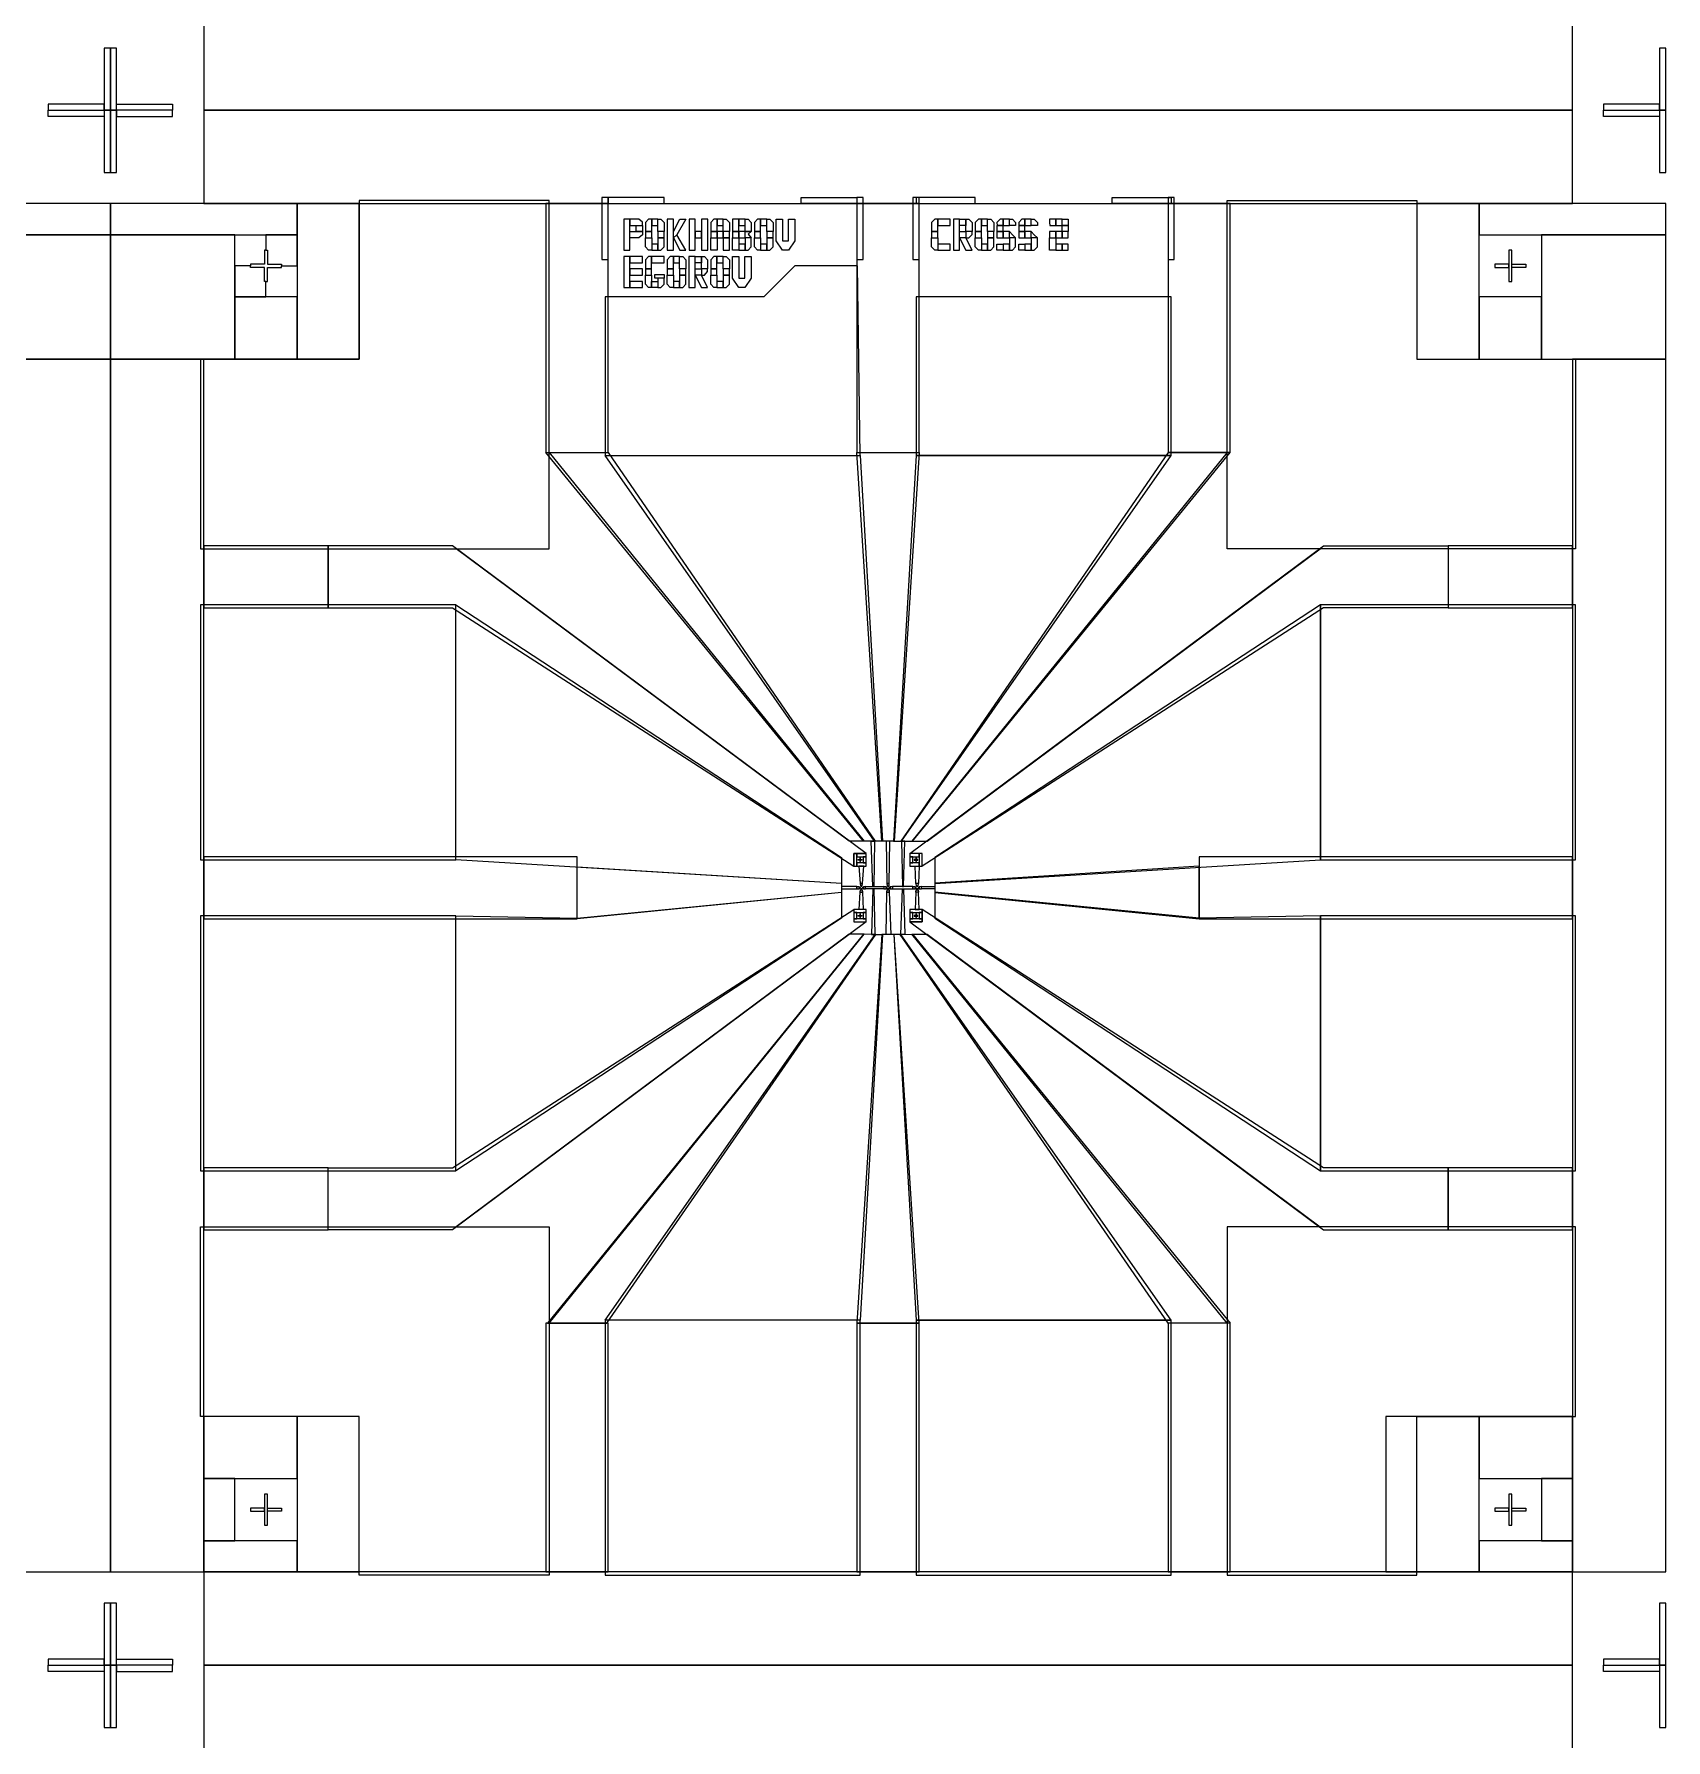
# Model space of a CAD drawing. Header units: millimetres. Extents: x -11355 to -1355, y 1102 to 18602.
# Drawn here: x -3978 to -1355, y 5982 to 8724 of the extents above; entities that cross this region are included whole.
import ezdxf

# ---------------------------------------------------------------- set-up
doc = ezdxf.new("R2010")
doc.units = ezdxf.units.MM
doc.header["$MEASUREMENT"] = 0
doc.layers.add('Etching', color=7, linetype='Continuous')
doc.layers.add('Ohmic', color=7, linetype='Continuous')
doc.layers.add('Mark', color=7, linetype='Continuous', plot=False)

msp = doc.modelspace()

# ---------------------------------------------------------------- linework, layer by layer
at = {"layer": 'Etching', "color": 242, "lineweight": 9}
for points in [[(-3705, 8601.5), (-1505, 8601.5), (-1505, 8751.5), (-3705, 8751.5), (-3705, 8601.5)], [(-3705, 8451.5), (-1505, 8451.5), (-1505, 8601.5), (-3705, 8601.5), (-3705, 8451.5)], [(-4155, 8401.5), (-3855, 8401.5), (-3855, 8451.5), (-4155, 8451.5), (-4155, 8401.5)], [(-3855, 8401.5), (-3555, 8401.5), (-3555, 8451.5), (-3855, 8451.5), (-3855, 8401.5)], [(-3555, 8201.5), (-3455, 8201.5), (-3455, 8451.5), (-3555, 8451.5), (-3555, 8201.5)], [(-3155, 8051.5), (-3055, 8051.5), (-3055, 8451.5), (-3155, 8451.5), (-3155, 8051.5)], [(-2655, 8051.5), (-2555, 8051.5), (-2555, 8451.5), (-2655, 8451.5), (-2655, 8051.5)], [(-2155, 8051.5), (-2055, 8051.5), (-2055, 8451.5), (-2155, 8451.5), (-2155, 8051.5)], [(-1755, 8201.5), (-1655, 8201.5), (-1655, 8451.5), (-1755, 8451.5), (-1755, 8201.5)], [(-1655, 8401.5), (-1355, 8401.5), (-1355, 8451.5), (-1655, 8451.5), (-1655, 8401.5)], [(-4055, 8201.5), (-3855, 8201.5), (-3855, 8401.5), (-4055, 8401.5), (-4055, 8201.5)], [(-3855, 8201.5), (-3655, 8201.5), (-3655, 8401.5), (-3855, 8401.5), (-3855, 8201.5)], [(-1555, 8201.5), (-1355, 8201.5), (-1355, 8401.5), (-1555, 8401.5), (-1555, 8201.5)], [(-3655, 8201.5), (-3555, 8201.5), (-3555, 8301.5), (-3655, 8301.5), (-3655, 8201.5)], [(-1655, 8201.5), (-1555, 8201.5), (-1555, 8301.5), (-1655, 8301.5), (-1655, 8201.5)], [(-4005, 6251.5), (-3855, 6251.5), (-3855, 8201.5), (-4005, 8201.5), (-4005, 6251.5)], [(-3855, 6251.5), (-3705, 6251.5), (-3705, 8201.5), (-3855, 8201.5), (-3855, 6251.5)], [(-1505, 6251.5), (-1355, 6251.5), (-1355, 8201.5), (-1505, 8201.5), (-1505, 6251.5)], [(-2644.303, 7426.332), (-3155, 8051.5), (-3055, 8051.5), (-2625.63, 7426.5), (-2644.303, 7426.332)], [(-2614.921, 7426.501), (-2655, 8051.5), (-2555, 8051.5), (-2595.079, 7426.501), (-2614.921, 7426.501)], [(-2565.697, 7426.332), (-2055, 8051.5), (-2155, 8051.5), (-2584.37, 7426.5), (-2565.697, 7426.332)], [(-3705, 7801.5), (-3505, 7801.5), (-3505, 7901.5), (-3705, 7901.5), (-3705, 7801.5)], [(-3305, 7901.5), (-3505, 7901.5), (-3505, 7801.5), (-3305, 7801.5), (-2660, 7386.5), (-2660, 7406.5), (-2640, 7406.5), (-3305, 7901.5)], [(-1905, 7901.5), (-1705, 7901.5), (-1705, 7801.5), (-1905, 7801.5), (-2550, 7386.5), (-2550, 7406.5), (-2570, 7406.5), (-1905, 7901.5)], [(-1705, 7801.5), (-1505, 7801.5), (-1505, 7901.5), (-1705, 7901.5), (-1705, 7801.5)], [(-2660, 7386.5), (-2655, 7386.5), (-2655, 7406.5), (-2660, 7406.5), (-2660, 7386.5)], [(-2655, 7401.5), (-2640, 7401.5), (-2640, 7406.5), (-2655, 7406.5), (-2655, 7401.5)], [(-2632, 7426.442), (-2626.674, 7426.5), (-2627.693, 7353.416), (-2629.535, 7353.416), (-2632, 7426.442)], [(-2606.91, 7358.497), (-2603.09, 7358.497), (-2602, 7426.501), (-2608, 7426.501), (-2606.91, 7358.497)], [(-2578, 7426.442), (-2583.326, 7426.5), (-2582, 7353.41), (-2580, 7353.41), (-2578, 7426.442)], [(-2570, 7401.5), (-2555, 7401.5), (-2555, 7406.5), (-2570, 7406.5), (-2570, 7401.5)], [(-2555, 7386.5), (-2550, 7386.5), (-2550, 7406.5), (-2555, 7406.5), (-2555, 7386.5)], [(-3705, 7301.5), (-3105, 7301.5), (-3105, 7401.5), (-3705, 7401.5), (-3705, 7301.5)], [(-2680.011, 7358.92), (-2680, 7344.148), (-3105, 7301.5), (-3105, 7385.126), (-2680.011, 7358.92)], [(-2655, 7386.5), (-2640, 7386.5), (-2640, 7391.5), (-2655, 7391.5), (-2655, 7386.5)], [(-2643.789, 7386.5), (-2651.912, 7386.5), (-2649.927, 7358.5), (-2646.107, 7358.5), (-2643.789, 7386.5)], [(-2645, 7391.5), (-2640, 7391.5), (-2640, 7401.5), (-2645, 7401.5), (-2645, 7391.5)], [(-2570, 7391.5), (-2565, 7391.5), (-2565, 7401.5), (-2570, 7401.5), (-2570, 7391.5)], [(-2570, 7386.5), (-2555, 7386.5), (-2555, 7391.5), (-2570, 7391.5), (-2570, 7386.5)], [(-2561.342, 7386.5), (-2555, 7386.5), (-2556.41, 7358.503), (-2560.23, 7358.503), (-2561.342, 7386.5)], [(-2530.001, 7358.687), (-2530.002, 7344.147), (-2105, 7301.5), (-2105, 7386.121), (-2530.001, 7358.687)], [(-2105, 7301.5), (-1505, 7301.5), (-1505, 7401.5), (-2105, 7401.5), (-2105, 7301.5)], [(-2680.004, 7349.59), (-2655.017, 7349.59), (-2655.017, 7353.41), (-2680.006, 7353.41), (-2680.004, 7349.59)], [(-2655.017, 7353.41), (-2655.017, 7349.59), (-2651.337, 7349.997), (-2651.337, 7352.997), (-2655.017, 7353.41)], [(-2651.337, 7349.997), (-2651.337, 7352.997), (-2649.927, 7351.997), (-2649.927, 7350.997), (-2651.337, 7349.997)], [(-2646.107, 7358.5), (-2649.927, 7358.5), (-2649.52, 7354.82), (-2646.52, 7354.82), (-2646.107, 7358.5)], [(-2649.52, 7354.82), (-2646.52, 7354.82), (-2647.52, 7353.41), (-2648.52, 7353.41), (-2649.52, 7354.82)], [(-2644.697, 7353.003), (-2644.697, 7350.003), (-2646.107, 7351.003), (-2646.107, 7352.003), (-2644.697, 7353.003)], [(-2641.09, 7349.59), (-2641.09, 7353.41), (-2644.697, 7353.003), (-2644.697, 7350.003), (-2641.09, 7349.59)], [(-2641.09, 7353.41), (-2612, 7353.407), (-2612, 7349.587), (-2641.09, 7349.59), (-2641.09, 7353.41)], [(-2612, 7353.407), (-2612, 7349.587), (-2608.32, 7349.994), (-2608.32, 7352.994), (-2612, 7353.407)], [(-2608.32, 7349.994), (-2608.32, 7352.994), (-2606.91, 7351.994), (-2606.91, 7350.994), (-2608.32, 7349.994)], [(-2603.09, 7358.497), (-2606.91, 7358.497), (-2606.503, 7354.817), (-2603.503, 7354.817), (-2603.09, 7358.497)], [(-2606.503, 7354.817), (-2603.503, 7354.817), (-2604.503, 7353.407), (-2605.503, 7353.407), (-2606.503, 7354.817)], [(-2601.68, 7353), (-2601.68, 7350), (-2603.09, 7351), (-2603.09, 7352), (-2601.68, 7353)], [(-2598.073, 7349.587), (-2598.073, 7353.407), (-2601.68, 7353), (-2601.68, 7350), (-2598.073, 7349.587)], [(-2598.073, 7349.587), (-2565.32, 7349.593), (-2565.32, 7353.413), (-2598.073, 7353.407), (-2598.073, 7349.587)], [(-2565.32, 7353.413), (-2565.32, 7349.593), (-2561.64, 7350), (-2561.64, 7353), (-2565.32, 7353.413)], [(-2561.64, 7350), (-2561.64, 7353), (-2560.23, 7352), (-2560.23, 7351), (-2561.64, 7350)], [(-2556.41, 7358.503), (-2560.23, 7358.503), (-2559.823, 7354.823), (-2556.823, 7354.823), (-2556.41, 7358.503)], [(-2559.823, 7354.823), (-2556.823, 7354.823), (-2557.823, 7353.413), (-2558.823, 7353.413), (-2559.823, 7354.823)], [(-2555, 7353.006), (-2555, 7350.006), (-2556.41, 7351.006), (-2556.41, 7352.006), (-2555, 7353.006)], [(-2551.393, 7349.593), (-2551.393, 7353.413), (-2555, 7353.006), (-2555, 7350.006), (-2551.393, 7349.593)], [(-2530.001, 7349.584), (-2551.393, 7349.593), (-2551.393, 7353.413), (-2530.002, 7353.41), (-2530.001, 7349.584)], [(-2645.121, 7316.5), (-2651.388, 7316.5), (-2649.927, 7344.5), (-2646.107, 7344.5), (-2645.121, 7316.5)], [(-2646.107, 7344.5), (-2649.927, 7344.5), (-2649.52, 7348.18), (-2646.52, 7348.18), (-2646.107, 7344.5)], [(-2649.52, 7348.18), (-2646.52, 7348.18), (-2647.52, 7349.59), (-2648.52, 7349.59), (-2649.52, 7348.18)], [(-2631.605, 7276.56), (-2625.63, 7276.5), (-2627.494, 7349.588), (-2629.425, 7349.587), (-2631.605, 7276.56)], [(-2606.91, 7344.497), (-2603.09, 7344.497), (-2600.511, 7276.501), (-2608.032, 7276.501), (-2606.91, 7344.497)], [(-2603.09, 7344.497), (-2606.91, 7344.497), (-2606.503, 7348.177), (-2603.503, 7348.177), (-2603.09, 7344.497)], [(-2606.503, 7348.177), (-2603.503, 7348.177), (-2604.503, 7349.587), (-2605.503, 7349.587), (-2606.503, 7348.177)], [(-2578.249, 7276.561), (-2584.37, 7276.5), (-2582, 7349.589), (-2580, 7349.59), (-2578.249, 7276.561)], [(-2561.711, 7316.5), (-2555.034, 7316.5), (-2556.41, 7344.503), (-2560.23, 7344.503), (-2561.711, 7316.5)], [(-2556.41, 7344.503), (-2560.23, 7344.503), (-2559.823, 7348.183), (-2556.823, 7348.183), (-2556.41, 7344.503)], [(-2559.823, 7348.183), (-2556.823, 7348.183), (-2557.823, 7349.593), (-2558.823, 7349.593), (-2559.823, 7348.183)], [(-3305, 6801.5), (-3505, 6801.5), (-3505, 6901.5), (-3305, 6901.5), (-2660, 7316.5), (-2660, 7296.5), (-2640, 7296.5), (-3305, 6801.5)], [(-2660, 7311.5), (-2640, 7311.5), (-2640, 7316.5), (-2660, 7316.5), (-2660, 7311.5)], [(-2660, 7301.5), (-2655, 7301.5), (-2655, 7311.5), (-2660, 7311.5), (-2660, 7301.5)], [(-2660, 7296.5), (-2640, 7296.5), (-2640, 7301.5), (-2660, 7301.5), (-2660, 7296.5)], [(-2645, 7301.5), (-2640, 7301.5), (-2640, 7311.5), (-2645, 7311.5), (-2645, 7301.5)], [(-2570, 7311.5), (-2550, 7311.5), (-2550, 7316.5), (-2570, 7316.5), (-2570, 7311.5)], [(-1905, 6801.5), (-1705, 6801.5), (-1705, 6901.5), (-1905, 6901.5), (-2550, 7316.5), (-2550, 7296.5), (-2570, 7296.5), (-1905, 6801.5)], [(-2570, 7301.5), (-2565, 7301.5), (-2565, 7311.5), (-2570, 7311.5), (-2570, 7301.5)], [(-2570, 7296.5), (-2550, 7296.5), (-2550, 7301.5), (-2570, 7301.5), (-2570, 7296.5)], [(-2555, 7301.5), (-2550, 7301.5), (-2550, 7311.5), (-2555, 7311.5), (-2555, 7301.5)], [(-2644.303, 7276.668), (-3152.605, 6651.5), (-3056.832, 6651.5), (-2624.63, 7276.5), (-2644.303, 7276.668)], [(-2615, 7276.5), (-2655, 6651.5), (-2555, 6651.5), (-2595, 7276.501), (-2615, 7276.5)], [(-2565.697, 7276.668), (-2055, 6651.5), (-2155, 6651.5), (-2585.37, 7276.5), (-2565.697, 7276.668)], [(-3705, 6801.5), (-3505, 6801.5), (-3505, 6901.5), (-3705, 6901.5), (-3705, 6801.5)], [(-1705, 6801.5), (-1505, 6801.5), (-1505, 6901.5), (-1705, 6901.5), (-1705, 6801.5)], [(-3155, 6251.5), (-3055, 6251.5), (-3055, 6651.5), (-3155, 6651.5), (-3155, 6251.5)], [(-2655, 6251.5), (-2555, 6251.5), (-2555, 6651.5), (-2655, 6651.5), (-2655, 6251.5)], [(-2155, 6251.5), (-2055, 6251.5), (-2055, 6651.5), (-2155, 6651.5), (-2155, 6251.5)], [(-3705, 6401.5), (-3555, 6401.5), (-3555, 6501.5), (-3705, 6501.5), (-3705, 6401.5)], [(-3555, 6251.5), (-3455, 6251.5), (-3455, 6501.5), (-3555, 6501.5), (-3555, 6251.5)], [(-1805, 6251.5), (-1655, 6251.5), (-1655, 6501.5), (-1805, 6501.5), (-1805, 6251.5)], [(-1655, 6401.5), (-1505, 6401.5), (-1505, 6501.5), (-1655, 6501.5), (-1655, 6401.5)], [(-3705, 6301.5), (-3655, 6301.5), (-3655, 6401.5), (-3705, 6401.5), (-3705, 6301.5)], [(-1555, 6301.5), (-1505, 6301.5), (-1505, 6401.5), (-1555, 6401.5), (-1555, 6301.5)], [(-3705, 6251.5), (-3555, 6251.5), (-3555, 6301.5), (-3705, 6301.5), (-3705, 6251.5)], [(-1655, 6251.5), (-1505, 6251.5), (-1505, 6301.5), (-1655, 6301.5), (-1655, 6251.5)], [(-3705, 6101.5), (-1505, 6101.5), (-1505, 6251.5), (-3705, 6251.5), (-3705, 6101.5)], [(-3705, 5951.5), (-1505, 5951.5), (-1505, 6101.5), (-3705, 6101.5), (-3705, 5951.5)]]:
    msp.add_lwpolyline(points, dxfattribs=at)
at = {"layer": 'Mark', "color": 250, "lineweight": 9}
for points in [[(-3655, 8401.5), (-3605, 8401.5), (-3605, 8376.5), (-3607.5, 8376.5), (-3607.5, 8354), (-3630, 8354), (-3630, 8351.5), (-3655, 8351.5), (-3655, 8401.5)], [(-3555, 8401.5), (-3605, 8401.5), (-3605, 8376.5), (-3602.5, 8376.5), (-3602.5, 8354), (-3580, 8354), (-3580, 8351.5), (-3555, 8351.5), (-3555, 8401.5)], [(-3655, 8301.5), (-3605, 8301.5), (-3605, 8326.5), (-3607.5, 8326.5), (-3607.5, 8349), (-3630, 8349), (-3630, 8351.5), (-3655, 8351.5), (-3655, 8301.5)], [(-3555, 8301.5), (-3605, 8301.5), (-3605, 8326.5), (-3602.5, 8326.5), (-3602.5, 8349), (-3580, 8349), (-3580, 8351.5), (-3555, 8351.5), (-3555, 8301.5)]]:
    msp.add_lwpolyline(points, dxfattribs=at)
at = {"layer": 'Ohmic', "color": 114, "lineweight": 9}
for points in [[(-3865, 8601.5), (-3855, 8601.5), (-3855, 8701.5), (-3865, 8701.5), (-3865, 8601.5)], [(-3855, 8601.5), (-3845, 8601.5), (-3845, 8701.5), (-3855, 8701.5), (-3855, 8601.5)], [(-1365, 8601.5), (-1355, 8601.5), (-1355, 8701.5), (-1365, 8701.5), (-1365, 8601.5)], [(-3955, 8611.5), (-3955, 8601.5), (-3865, 8601.5), (-3865, 8611.5), (-3955, 8611.5)], [(-3755, 8611.5), (-3755, 8601.5), (-3845, 8601.5), (-3845, 8611.5), (-3755, 8611.5)], [(-1455, 8611.5), (-1455, 8601.5), (-1365, 8601.5), (-1365, 8611.5), (-1455, 8611.5)], [(-3955, 8591.5), (-3955, 8601.5), (-3865, 8601.5), (-3865, 8591.5), (-3955, 8591.5)], [(-3865, 8501.5), (-3855, 8501.5), (-3855, 8601.5), (-3865, 8601.5), (-3865, 8501.5)], [(-3855, 8501.5), (-3845, 8501.5), (-3845, 8601.5), (-3855, 8601.5), (-3855, 8501.5)], [(-3755, 8591.5), (-3755, 8601.5), (-3845, 8601.5), (-3845, 8591.5), (-3755, 8591.5)], [(-1455, 8591.5), (-1455, 8601.5), (-1365, 8601.5), (-1365, 8591.5), (-1455, 8591.5)], [(-1365, 8501.5), (-1355, 8501.5), (-1355, 8601.5), (-1365, 8601.5), (-1365, 8501.5)], [(-3710, 7896.5), (-3150, 7896.5), (-3150, 8456.5), (-3455, 8456.5), (-3455, 8201.5), (-3710, 8201.5), (-3710, 7896.5)], [(-3065, 8361.5), (-3055, 8361.5), (-3055, 8461.5), (-3065, 8461.5), (-3065, 8361.5)], [(-2965, 8451.5), (-2965, 8461.5), (-3055, 8461.5), (-3055, 8451.5), (-2965, 8451.5)], [(-2745, 8451.5), (-2745, 8461.5), (-2655, 8461.5), (-2655, 8451.5), (-2745, 8451.5)], [(-2655, 8361.5), (-2645, 8361.5), (-2645, 8461.5), (-2655, 8461.5), (-2655, 8361.5)], [(-2565, 8361.5), (-2555, 8361.5), (-2555, 8461.5), (-2565, 8461.5), (-2565, 8361.5)], [(-2465, 8451.5), (-2465, 8461.5), (-2560, 8461.5), (-2560, 8451.5), (-2465, 8451.5)], [(-2245, 8451.5), (-2245, 8461.5), (-2150, 8461.5), (-2150, 8451.5), (-2245, 8451.5)], [(-2155, 8361.5), (-2145, 8361.5), (-2145, 8461.5), (-2155, 8461.5), (-2155, 8361.5)], [(-1500, 7896.5), (-2060, 7896.5), (-2060, 8456.5), (-1755, 8456.5), (-1755, 8201.5), (-1500, 8201.5), (-1500, 7896.5)], [(-3030, 8376.484), (-3020, 8376.484), (-3020, 8426.484), (-3030, 8426.484), (-3030, 8376.484)], [(-3020, 8426.484), (-3020, 8416.484), (-3000, 8416.484), (-3000, 8421.468), (-3005.597, 8426.484), (-3020, 8426.484)], [(-2995, 8406.5), (-2985, 8406.5), (-2985, 8426.5), (-2989.984, 8426.5), (-2995, 8420.903), (-2995, 8406.5)], [(-2985, 8416.5), (-2975, 8416.5), (-2975, 8426.5), (-2985, 8426.5), (-2985, 8416.5)], [(-2965, 8406.5), (-2975, 8406.5), (-2975, 8426.5), (-2970.016, 8426.5), (-2965, 8420.903), (-2965, 8406.5)], [(-2960, 8376.484), (-2950, 8376.484), (-2950, 8426.484), (-2960, 8426.484), (-2960, 8376.484)], [(-2950, 8406.484), (-2940, 8426.484), (-2930, 8426.484), (-2944.433, 8401.484), (-2950, 8396.484), (-2950, 8406.484)], [(-2925, 8376.484), (-2915, 8376.484), (-2915, 8426.484), (-2925, 8426.484), (-2925, 8376.484)], [(-2905, 8376.484), (-2895, 8376.484), (-2895, 8426.484), (-2905, 8426.484), (-2905, 8376.484)], [(-2890, 8406.484), (-2880, 8406.484), (-2880, 8426.484), (-2884.984, 8426.484), (-2890, 8420.887), (-2890, 8406.484)], [(-2880, 8416.484), (-2870, 8416.484), (-2870, 8426.484), (-2880, 8426.484), (-2880, 8416.484)], [(-2860, 8406.484), (-2870, 8406.484), (-2870, 8426.484), (-2865.016, 8426.484), (-2860, 8420.887), (-2860, 8406.484)], [(-2855, 8406.484), (-2845, 8406.484), (-2845, 8426.484), (-2855, 8426.484), (-2855, 8406.484)], [(-2845, 8416.484), (-2835, 8416.484), (-2835, 8426.484), (-2845, 8426.484), (-2845, 8416.484)], [(-2825, 8406.484), (-2835, 8406.484), (-2835, 8426.484), (-2830.016, 8426.484), (-2825, 8420.887), (-2825, 8406.484)], [(-2820, 8406.484), (-2810, 8406.484), (-2810, 8426.484), (-2814.984, 8426.484), (-2820, 8420.887), (-2820, 8406.484)], [(-2810, 8416.484), (-2800, 8416.484), (-2800, 8426.484), (-2810, 8426.484), (-2810, 8416.484)], [(-2790, 8406.484), (-2800, 8406.484), (-2800, 8426.484), (-2795.016, 8426.484), (-2790, 8420.887), (-2790, 8406.484)], [(-2765, 8376.484), (-2775, 8376.484), (-2785, 8391.389), (-2785, 8426.484), (-2775, 8426.484), (-2775, 8391.389), (-2765, 8391.389), (-2765, 8426.484), (-2755, 8426.484), (-2755, 8391.389), (-2765, 8376.484)], [(-2535, 8406.484), (-2525, 8406.484), (-2525, 8426.484), (-2529.984, 8426.484), (-2535, 8420.887), (-2535, 8406.484)], [(-2525, 8416.484), (-2505, 8416.484), (-2505, 8426.484), (-2525, 8426.484), (-2525, 8416.484)], [(-2500, 8376.484), (-2490, 8376.484), (-2490, 8426.484), (-2500, 8426.484), (-2500, 8376.484)], [(-2490, 8426.484), (-2480, 8426.484), (-2480, 8416.484), (-2490, 8416.484), (-2490, 8426.484)], [(-2470, 8406.484), (-2480, 8406.484), (-2480, 8426.484), (-2475.016, 8426.484), (-2470, 8420.887), (-2470, 8406.484)], [(-2465, 8406.484), (-2455, 8406.484), (-2455, 8426.484), (-2459.984, 8426.484), (-2465, 8420.887), (-2465, 8406.484)], [(-2455, 8416.484), (-2445, 8416.484), (-2445, 8426.484), (-2455, 8426.484), (-2455, 8416.484)], [(-2435, 8406.484), (-2445, 8406.484), (-2445, 8426.484), (-2440.016, 8426.484), (-2435, 8420.887), (-2435, 8406.484)], [(-2429.975, 8416.484), (-2420, 8416.52), (-2420, 8426.52), (-2424.984, 8426.52), (-2430, 8420.923), (-2429.975, 8416.484)], [(-2420, 8416.484), (-2410, 8416.484), (-2410, 8426.484), (-2420, 8426.484), (-2420, 8416.484)], [(-2400.025, 8416.448), (-2410, 8416.484), (-2410, 8426.484), (-2405.016, 8426.484), (-2400, 8420.887), (-2400.025, 8416.448)], [(-2394.975, 8416.484), (-2385, 8416.52), (-2385, 8426.52), (-2389.984, 8426.52), (-2395, 8420.923), (-2394.975, 8416.484)], [(-2385, 8416.484), (-2375, 8416.484), (-2375, 8426.484), (-2385, 8426.484), (-2385, 8416.484)], [(-2365.025, 8416.448), (-2375, 8416.484), (-2375, 8426.484), (-2370.016, 8426.484), (-2365, 8420.887), (-2365.025, 8416.448)], [(-2345.34, 8416.448), (-2335.365, 8416.484), (-2335.365, 8426.484), (-2345.365, 8426.484), (-2345.365, 8420.887), (-2345.34, 8416.448)], [(-2335.365, 8416.484), (-2325.365, 8416.484), (-2325.365, 8426.484), (-2335.365, 8426.484), (-2335.365, 8416.484)], [(-2315.39, 8416.484), (-2325.365, 8416.52), (-2325.365, 8426.52), (-2315.365, 8426.484), (-2315.365, 8420.923), (-2315.39, 8416.484)], [(-3020, 8396.484), (-3020, 8406.484), (-3000, 8406.484), (-3000, 8401.5), (-3005.597, 8396.484), (-3020, 8396.484)], [(-3010, 8406.484), (-3010, 8416.484), (-3000, 8416.484), (-3000, 8406.484), (-3010, 8406.484)], [(-2995, 8396.5), (-2985, 8396.5), (-2985, 8406.5), (-2995, 8406.5), (-2995, 8396.5)], [(-2995, 8396.5), (-2985, 8396.5), (-2985, 8376.5), (-2989.984, 8376.5), (-2995, 8382.097), (-2995, 8396.5)], [(-2975, 8396.5), (-2965, 8396.5), (-2965, 8406.5), (-2975, 8406.5), (-2975, 8396.5)], [(-2965, 8396.5), (-2975, 8396.5), (-2975, 8376.5), (-2970.016, 8376.5), (-2965, 8382.097), (-2965, 8396.5)], [(-2950, 8396.484), (-2940, 8376.484), (-2930, 8376.484), (-2944.433, 8401.484), (-2950, 8396.484)], [(-2915, 8396.484), (-2905, 8396.484), (-2905, 8406.484), (-2915, 8406.484), (-2915, 8396.484)], [(-2890, 8396.484), (-2880, 8396.484), (-2880, 8406.484), (-2890, 8406.484), (-2890, 8396.484)], [(-2890, 8396.484), (-2880, 8396.484), (-2880, 8376.484), (-2890, 8376.484), (-2890, 8396.484)], [(-2880, 8396.484), (-2870, 8396.484), (-2870, 8406.484), (-2880, 8406.484), (-2880, 8396.484)], [(-2870, 8396.484), (-2860, 8396.484), (-2860, 8406.484), (-2870, 8406.484), (-2870, 8396.484)], [(-2860, 8396.484), (-2870, 8396.484), (-2870, 8376.484), (-2860, 8376.484), (-2860, 8396.484)], [(-2855, 8396.484), (-2845, 8396.484), (-2845, 8406.484), (-2855, 8406.484), (-2855, 8396.484)], [(-2855, 8396.484), (-2845, 8396.484), (-2845, 8376.484), (-2855, 8376.484), (-2855, 8396.484)], [(-2845, 8396.484), (-2835, 8396.484), (-2835, 8406.484), (-2845, 8406.484), (-2845, 8396.484)], [(-2835, 8406.484), (-2825, 8406.484), (-2830, 8402.19), (-2825, 8396.484), (-2835, 8396.484), (-2835, 8406.484)], [(-2825, 8396.484), (-2835, 8396.484), (-2835, 8376.484), (-2830.016, 8376.484), (-2825, 8382.081), (-2825, 8396.484)], [(-2820, 8396.484), (-2810, 8396.484), (-2810, 8406.484), (-2820, 8406.484), (-2820, 8396.484)], [(-2820, 8396.484), (-2810, 8396.484), (-2810, 8376.484), (-2814.984, 8376.484), (-2820, 8382.081), (-2820, 8396.484)], [(-2800, 8396.484), (-2790, 8396.484), (-2790, 8406.484), (-2800, 8406.484), (-2800, 8396.484)], [(-2790, 8396.484), (-2800, 8396.484), (-2800, 8376.484), (-2795.016, 8376.484), (-2790, 8382.081), (-2790, 8396.484)], [(-2535, 8396.484), (-2525, 8396.484), (-2525, 8406.484), (-2535, 8406.484), (-2535, 8396.484)], [(-2535, 8396.484), (-2525, 8396.484), (-2525, 8376.484), (-2529.984, 8376.484), (-2535, 8382.081), (-2535, 8396.484)], [(-2490, 8406.484), (-2480, 8406.484), (-2480, 8396.484), (-2490, 8396.484), (-2490, 8406.484)], [(-2490, 8396.484), (-2480, 8376.484), (-2470.012, 8376.54), (-2480, 8396.484), (-2490, 8396.484)], [(-2470.025, 8406.52), (-2480, 8406.484), (-2480, 8396.484), (-2475.016, 8396.484), (-2470, 8402.081), (-2470.025, 8406.52)], [(-2465, 8396.484), (-2455, 8396.484), (-2455, 8406.484), (-2465, 8406.484), (-2465, 8396.484)], [(-2465, 8396.484), (-2455, 8396.484), (-2455, 8376.484), (-2459.984, 8376.484), (-2465, 8382.081), (-2465, 8396.484)], [(-2445, 8396.484), (-2435, 8396.484), (-2435, 8406.484), (-2445, 8406.484), (-2445, 8396.484)], [(-2435, 8396.484), (-2445, 8396.484), (-2445, 8376.484), (-2440.016, 8376.484), (-2435, 8382.081), (-2435, 8396.484)], [(-2430, 8406.484), (-2420, 8406.484), (-2420, 8416.484), (-2430, 8416.484), (-2430, 8406.484)], [(-2430, 8396.484), (-2420, 8396.484), (-2420, 8406.484), (-2430, 8406.484), (-2430, 8396.484)], [(-2420, 8396.484), (-2410, 8396.484), (-2410, 8406.484), (-2420, 8406.484), (-2420, 8396.484)], [(-2410, 8406.484), (-2405, 8401.484), (-2400, 8396.484), (-2410, 8396.484), (-2410, 8406.484)], [(-2400, 8396.484), (-2410, 8396.484), (-2410, 8376.484), (-2405.016, 8376.484), (-2400, 8382.081), (-2400, 8396.484)], [(-2395, 8406.484), (-2385, 8406.484), (-2385, 8416.484), (-2395, 8416.484), (-2395, 8406.484)], [(-2395, 8396.484), (-2385, 8396.484), (-2385, 8406.484), (-2395, 8406.484), (-2395, 8396.484)], [(-2385, 8396.484), (-2375, 8396.484), (-2375, 8406.484), (-2385, 8406.484), (-2385, 8396.484)], [(-2375, 8406.484), (-2370, 8401.484), (-2365, 8396.484), (-2375, 8396.484), (-2375, 8406.484)], [(-2365, 8396.484), (-2375, 8396.484), (-2375, 8376.484), (-2370.016, 8376.484), (-2365, 8382.081), (-2365, 8396.484)], [(-2335.365, 8406.484), (-2345.365, 8406.484), (-2345.365, 8396.484), (-2335.365, 8396.484), (-2335.365, 8406.484)], [(-2345.365, 8396.484), (-2335.365, 8396.484), (-2335.365, 8376.484), (-2340.349, 8376.484), (-2345.365, 8376.484), (-2345.365, 8396.484)], [(-2335.365, 8396.484), (-2325.365, 8396.484), (-2325.365, 8406.484), (-2335.365, 8406.484), (-2335.365, 8396.484)], [(-2315.365, 8406.484), (-2325.365, 8406.484), (-2325.365, 8416.484), (-2315.365, 8416.484), (-2315.365, 8406.484)], [(-2325.365, 8396.484), (-2315.365, 8396.484), (-2315.365, 8406.484), (-2325.365, 8406.484), (-2325.365, 8396.484)], [(-3030, 8316.484), (-3020, 8316.484), (-3020, 8366.484), (-3030, 8366.484), (-3030, 8316.484)], [(-3020, 8356.484), (-3000, 8356.484), (-3000, 8366.484), (-3020, 8366.484), (-3020, 8356.484)], [(-2995.038, 8346.484), (-2985.038, 8346.484), (-2985.038, 8366.484), (-2990.022, 8366.484), (-2995.038, 8360.887), (-2995.038, 8346.484)], [(-2985.038, 8356.484), (-2965.038, 8356.484), (-2965.038, 8366.484), (-2985.038, 8366.484), (-2985.038, 8356.484)], [(-2985, 8376.5), (-2975, 8376.5), (-2975, 8386.5), (-2985, 8386.5), (-2985, 8376.5)], [(-2960.032, 8346.484), (-2950.032, 8346.484), (-2950.032, 8366.484), (-2955.016, 8366.484), (-2960.032, 8360.887), (-2960.032, 8346.484)], [(-2950.032, 8356.484), (-2940.032, 8356.484), (-2940.032, 8366.484), (-2950.032, 8366.484), (-2950.032, 8356.484)], [(-2930.032, 8346.484), (-2940.032, 8346.484), (-2940.032, 8366.484), (-2935.048, 8366.484), (-2930.032, 8360.887), (-2930.032, 8346.484)], [(-2925.038, 8316.484), (-2915.038, 8316.484), (-2915.038, 8366.484), (-2925.038, 8366.484), (-2925.038, 8316.484)], [(-2915.038, 8366.484), (-2905.038, 8366.484), (-2905.038, 8356.484), (-2915.038, 8356.484), (-2915.038, 8366.484)], [(-2895.038, 8346.484), (-2905.038, 8346.484), (-2905.038, 8366.484), (-2900.054, 8366.484), (-2895.038, 8360.887), (-2895.038, 8346.484)], [(-2890.038, 8346.484), (-2880.038, 8346.484), (-2880.038, 8366.484), (-2885.022, 8366.484), (-2890.038, 8360.887), (-2890.038, 8346.484)], [(-2880.038, 8356.484), (-2870.038, 8356.484), (-2870.038, 8366.484), (-2880.038, 8366.484), (-2880.038, 8356.484)], [(-2860.038, 8346.484), (-2870.038, 8346.484), (-2870.038, 8366.484), (-2865.054, 8366.484), (-2860.038, 8360.887), (-2860.038, 8346.484)], [(-2835.038, 8316.484), (-2845.038, 8316.484), (-2855.038, 8331.389), (-2855.038, 8366.484), (-2845.038, 8366.484), (-2845.038, 8331.389), (-2835.038, 8331.389), (-2835.038, 8366.484), (-2825.038, 8366.484), (-2825.038, 8331.389), (-2835.038, 8316.484)], [(-2845, 8376.484), (-2835, 8376.484), (-2835, 8386.484), (-2845, 8386.484), (-2845, 8376.484)], [(-2810, 8376.484), (-2800, 8376.484), (-2800, 8386.484), (-2810, 8386.484), (-2810, 8376.484)], [(-2525, 8376.484), (-2505, 8376.484), (-2505, 8386.484), (-2525, 8386.484), (-2525, 8376.484)], [(-2455, 8376.484), (-2445, 8376.484), (-2445, 8386.484), (-2455, 8386.484), (-2455, 8376.484)], [(-2430, 8386.484), (-2420, 8386.484), (-2420, 8376.484), (-2430, 8376.484), (-2430, 8386.484)], [(-2420, 8376.484), (-2410, 8376.484), (-2410, 8386.484), (-2420, 8386.484), (-2420, 8376.484)], [(-2395, 8386.484), (-2385, 8386.484), (-2385, 8376.484), (-2395, 8376.484), (-2395, 8386.484)], [(-2385, 8376.484), (-2375, 8376.484), (-2375, 8386.484), (-2385, 8386.484), (-2385, 8376.484)], [(-2335.365, 8376.484), (-2325.365, 8376.484), (-2325.365, 8386.484), (-2335.365, 8386.484), (-2335.365, 8376.484)], [(-2315.365, 8386.484), (-2325.365, 8386.484), (-2325.365, 8376.484), (-2315.365, 8376.484), (-2315.365, 8386.484)], [(-1607.5, 8326.5), (-1602.5, 8326.5), (-1602.5, 8376.5), (-1607.5, 8376.5), (-1607.5, 8326.5)], [(-3060, 8046.5), (-2650, 8046.5), (-2654, 8351.5), (-2755, 8351.5), (-2805, 8301.5), (-3060, 8301.5), (-3060, 8046.5)], [(-3020, 8336.484), (-3000, 8336.484), (-3000, 8346.484), (-3020, 8346.484), (-3020, 8336.484)], [(-2995.038, 8336.484), (-2985.038, 8336.484), (-2985.038, 8346.484), (-2995.038, 8346.484), (-2995.038, 8336.484)], [(-2965.05, 8337.766), (-2965.056, 8331.613), (-2979.677, 8331.673), (-2979.677, 8337.766), (-2975.038, 8337.766), (-2965.05, 8337.766)], [(-2960.032, 8336.484), (-2950.032, 8336.484), (-2950.032, 8346.484), (-2960.032, 8346.484), (-2960.032, 8336.484)], [(-2940.032, 8336.484), (-2930.032, 8336.484), (-2930.032, 8346.484), (-2940.032, 8346.484), (-2940.032, 8336.484)], [(-2915.038, 8346.484), (-2905.038, 8346.484), (-2905.038, 8336.484), (-2915.038, 8336.484), (-2915.038, 8346.484)], [(-2895.063, 8346.52), (-2905.038, 8346.484), (-2905.038, 8336.484), (-2900.054, 8336.484), (-2895.038, 8342.081), (-2895.063, 8346.52)], [(-2890.038, 8336.484), (-2880.038, 8336.484), (-2880.038, 8346.484), (-2890.038, 8346.484), (-2890.038, 8336.484)], [(-2870.038, 8336.484), (-2860.038, 8336.484), (-2860.038, 8346.484), (-2870.038, 8346.484), (-2870.038, 8336.484)], [(-1630, 8354), (-1630, 8349), (-1607.5, 8349), (-1607.5, 8354), (-1630, 8354)], [(-1580, 8354), (-1580, 8349), (-1602.5, 8349), (-1602.5, 8354), (-1580, 8354)], [(-3020, 8316.484), (-3000, 8316.484), (-3000, 8326.484), (-3020, 8326.484), (-3020, 8316.484)], [(-2995.038, 8336.484), (-2985.038, 8336.484), (-2985.038, 8316.484), (-2990.022, 8316.484), (-2995.038, 8322.081), (-2995.038, 8336.484)], [(-2985.038, 8326.484), (-2975.038, 8326.484), (-2975.038, 8316.484), (-2985.038, 8316.484), (-2985.038, 8326.484)], [(-2965.056, 8331.613), (-2975.038, 8331.674), (-2975.038, 8316.484), (-2970.054, 8316.484), (-2965.038, 8322.081), (-2965.056, 8331.613)], [(-2960.032, 8336.484), (-2950.032, 8336.484), (-2950.032, 8316.484), (-2955.016, 8316.484), (-2960.032, 8322.081), (-2960.032, 8336.484)], [(-2950.032, 8316.484), (-2940.032, 8316.484), (-2940.032, 8326.484), (-2950.032, 8326.484), (-2950.032, 8316.484)], [(-2930.032, 8336.484), (-2940.032, 8336.484), (-2940.032, 8316.484), (-2935.048, 8316.484), (-2930.032, 8322.081), (-2930.032, 8336.484)], [(-2915.038, 8336.484), (-2905.038, 8316.484), (-2895.05, 8316.54), (-2905.038, 8336.484), (-2915.038, 8336.484)], [(-2890.038, 8336.484), (-2880.038, 8336.484), (-2880.038, 8316.484), (-2885.022, 8316.484), (-2890.038, 8322.081), (-2890.038, 8336.484)], [(-2880.038, 8316.484), (-2870.038, 8316.484), (-2870.038, 8326.484), (-2880.038, 8326.484), (-2880.038, 8316.484)], [(-2860.038, 8336.484), (-2870.038, 8336.484), (-2870.038, 8316.484), (-2865.054, 8316.484), (-2860.038, 8322.081), (-2860.038, 8336.484)], [(-2560, 8046.5), (-2150, 8046.5), (-2150, 8301.5), (-2560, 8301.5), (-2560, 8046.5)], [(-3299.282, 7896.5), (-3150, 7896.5), (-3150, 8051.496), (-2643.303, 7426.332), (-2667.855, 7426.332), (-3299.282, 7896.5)], [(-2626.676, 7426.5), (-3060, 8046.5), (-2650, 8046.5), (-2613.921, 7426.501), (-2626.676, 7426.5)], [(-2583.324, 7426.5), (-2150, 8046.5), (-2560, 8046.5), (-2596.079, 7426.501), (-2583.324, 7426.5)], [(-1910.718, 7896.5), (-2060, 7896.5), (-2060, 8051.496), (-2566.697, 7426.332), (-2542.145, 7426.332), (-1910.718, 7896.5)], [(-3710, 7396.5), (-3300, 7396.5), (-3300, 7806.5), (-3710, 7806.5), (-3710, 7396.5)], [(-3300, 7396.5), (-3300, 7806.5), (-2680, 7400.368), (-2680.012, 7358.5), (-3300, 7396.5)], [(-1910, 7396.5), (-1910, 7806.5), (-2530, 7400.368), (-2530.001, 7358.5), (-1910, 7396.5)], [(-1910, 7396.5), (-1500, 7396.5), (-1500, 7806.5), (-1910, 7806.5), (-1910, 7396.5)], [(-2653, 7396), (-2653, 7397), (-2650.5, 7397), (-2650.5, 7396), (-2653, 7396)], [(-2650.5, 7393.5), (-2649.5, 7393.5), (-2649.5, 7399.5), (-2650.5, 7399.5), (-2650.5, 7393.5)], [(-2649.5, 7396), (-2649.5, 7397), (-2647, 7397), (-2647, 7396), (-2649.5, 7396)], [(-2560.5, 7396), (-2560.5, 7397), (-2563, 7397), (-2563, 7396), (-2560.5, 7396)], [(-2560.5, 7393.5), (-2559.5, 7393.5), (-2559.5, 7399.5), (-2560.5, 7399.5), (-2560.5, 7393.5)], [(-2557, 7396), (-2557, 7397), (-2559.5, 7397), (-2559.5, 7396), (-2557, 7396)], [(-3300, 6896.5), (-3300, 7068.954), (-3300, 7306.5), (-3105, 7302.5), (-2680, 7344.5), (-2680, 7302.668), (-3300, 6896.5)], [(-1910, 6896.5), (-1910, 7068.954), (-1910, 7306.5), (-2105, 7302.5), (-2530.002, 7344.5), (-2530, 7302.668), (-1910, 6896.5)], [(-3710, 6896.5), (-3300, 6896.5), (-3300, 7306.5), (-3710, 7306.5), (-3710, 6896.5)], [(-2653, 7306), (-2653, 7307), (-2650.5, 7307), (-2650.5, 7306), (-2653, 7306)], [(-2650.5, 7303.5), (-2649.5, 7303.5), (-2649.5, 7309.5), (-2650.5, 7309.5), (-2650.5, 7303.5)], [(-2649.5, 7306), (-2649.5, 7307), (-2647, 7307), (-2647, 7306), (-2649.5, 7306)], [(-2560.5, 7306), (-2560.5, 7307), (-2563, 7307), (-2563, 7306), (-2560.5, 7306)], [(-2560.5, 7303.5), (-2559.5, 7303.5), (-2559.5, 7309.5), (-2560.5, 7309.5), (-2560.5, 7303.5)], [(-2557, 7306), (-2557, 7307), (-2559.5, 7307), (-2559.5, 7306), (-2557, 7306)], [(-1910, 6896.5), (-1500, 6896.5), (-1500, 7306.5), (-1910, 7306.5), (-1910, 6896.5)], [(-3299.282, 6806.5), (-3150, 6806.5), (-3150, 6651.504), (-2643.303, 7276.668), (-2667.855, 7276.668), (-3299.282, 6806.5)], [(-2650, 6656.5), (-3060, 6656.5), (-2625.63, 7276.5), (-2614, 7276.5), (-2650, 6656.5)], [(-2560, 6656.5), (-2150, 6656.5), (-2584.37, 7276.5), (-2596, 7276.5), (-2560, 6656.5)], [(-1910.718, 6806.5), (-2060, 6806.5), (-2060, 6651.504), (-2566.697, 7276.668), (-2542.145, 7276.668), (-1910.718, 6806.5)], [(-3710, 6806.5), (-3150, 6806.5), (-3150, 6246.5), (-3455, 6246.5), (-3455, 6501.5), (-3710, 6501.5), (-3710, 6806.5)], [(-1500, 6806.5), (-2060, 6806.5), (-2060, 6246.5), (-1755, 6246.5), (-1755, 6501.5), (-1500, 6501.5), (-1500, 6806.5)], [(-3060, 6246.5), (-2650, 6246.5), (-2650, 6656.5), (-3060, 6656.5), (-3060, 6246.5)], [(-2560, 6246.5), (-2150, 6246.5), (-2150, 6656.5), (-2560, 6656.5), (-2560, 6246.5)], [(-3607.5, 6326.5), (-3602.5, 6326.5), (-3602.5, 6376.5), (-3607.5, 6376.5), (-3607.5, 6326.5)], [(-1607.5, 6326.5), (-1602.5, 6326.5), (-1602.5, 6376.5), (-1607.5, 6376.5), (-1607.5, 6326.5)], [(-3630, 6354), (-3630, 6349), (-3607.5, 6349), (-3607.5, 6354), (-3630, 6354)], [(-3580, 6354), (-3580, 6349), (-3602.5, 6349), (-3602.5, 6354), (-3580, 6354)], [(-1630, 6354), (-1630, 6349), (-1607.5, 6349), (-1607.5, 6354), (-1630, 6354)], [(-1580, 6354), (-1580, 6349), (-1602.5, 6349), (-1602.5, 6354), (-1580, 6354)], [(-3865, 6101.5), (-3855, 6101.5), (-3855, 6201.5), (-3865, 6201.5), (-3865, 6101.5)], [(-3855, 6101.5), (-3845, 6101.5), (-3845, 6201.5), (-3855, 6201.5), (-3855, 6101.5)], [(-1365, 6101.5), (-1355, 6101.5), (-1355, 6201.5), (-1365, 6201.5), (-1365, 6101.5)], [(-3955, 6111.5), (-3955, 6101.5), (-3865, 6101.5), (-3865, 6111.5), (-3955, 6111.5)], [(-3955, 6091.5), (-3955, 6101.5), (-3865, 6101.5), (-3865, 6091.5), (-3955, 6091.5)], [(-3865, 6001.5), (-3855, 6001.5), (-3855, 6101.5), (-3865, 6101.5), (-3865, 6001.5)], [(-3855, 6001.5), (-3845, 6001.5), (-3845, 6101.5), (-3855, 6101.5), (-3855, 6001.5)], [(-3755, 6111.5), (-3755, 6101.5), (-3845, 6101.5), (-3845, 6111.5), (-3755, 6111.5)], [(-3755, 6091.5), (-3755, 6101.5), (-3845, 6101.5), (-3845, 6091.5), (-3755, 6091.5)], [(-1455, 6111.5), (-1455, 6101.5), (-1365, 6101.5), (-1365, 6111.5), (-1455, 6111.5)], [(-1455, 6091.5), (-1455, 6101.5), (-1365, 6101.5), (-1365, 6091.5), (-1455, 6091.5)], [(-1365, 6001.5), (-1355, 6001.5), (-1355, 6101.5), (-1365, 6101.5), (-1365, 6001.5)]]:
    msp.add_lwpolyline(points, dxfattribs=at)

doc.saveas('drawing.dxf')
